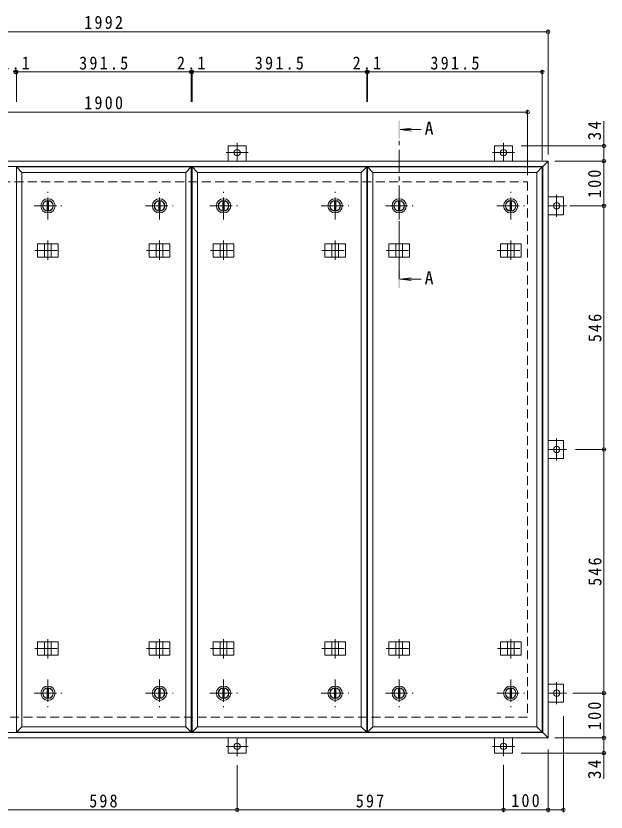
# Model space of a CAD drawing. Units: millimetres at full size, sheet at 1:10. Extents: x -2570 to 2618, y -1962 to 1495.
# Drawn here: x -1126 to 196, y -288 to 1495 of the extents above; entities that cross this region are included whole.
import ezdxf
from ezdxf.enums import TextEntityAlignment as Align

# ---------------------------------------------------------------- set-up
doc = ezdxf.new("R2010")
doc.units = ezdxf.units.MM
doc.header["$LTSCALE"] = 10
doc.header["$PDMODE"] = 32
doc.header["$PDSIZE"] = 8
doc.linetypes.add('CHAIN1', pattern=[8, 5, -1, 1, -1])
doc.linetypes.add('DASHED2', pattern=[3, 2, -1])
for name, color, linetype, lineweight in [('0-1_躯体', 2, 'DASHED2', 9), ('0-3_建具', 2, 'Continuous', 9), ('0-5_寸法', 4, 'Continuous', 9), ('0-E', 3, 'Continuous', 9), ('0-F', 2, 'Continuous', 9)]:
    doc.layers.add(name, color=color, linetype=linetype, lineweight=lineweight)
doc.styles.add('ＭＳ ゴシック', font='')
doc.styles.get('ＭＳ ゴシック').set_extended_font_data('MS Gothic')

msp = doc.modelspace()

# ---------------------------------------------------------------- linework, layer by layer
at = {"layer": '0-1_躯体'}
for p, q in [((-1879.59, 1123.92), (20.41, 1123.92)), ((20.41, 1123.92), (20.41, -76.08)), ((20.41, -76.08), (-1879.59, -76.08))]:
    msp.add_line(p, q, dxfattribs=at)
at = {"layer": '0-3_建具'}
for p, q in [((-1925.59, 1169.92), (66.41, 1169.92)), ((54.41, 1157.92), (66.41, 1169.92)), ((66.41, 1169.92), (66.41, -122.08)), ((-1913.59, 1157.92), (54.41, 1157.92)), ((54.41, -110.08), (54.41, 1157.92)), ((66.41, -122.08), (-1925.59, -122.08)), ((54.41, -110.08), (-1913.59, -110.08)), ((54.41, -110.08), (66.41, -122.08))]:
    msp.add_line(p, q, dxfattribs=at)
at = {"layer": '0-5_寸法'}
for p, q in [((-265.34, 1240.74), (-240.55, 1244)), ((-265.34, 1240.74), (-240.55, 1237.48)), ((-265.34, 1240.74), (-217.87, 1240.74)), ((-265.34, 905.62), (-240.55, 908.88)), ((-265.34, 905.62), (-240.55, 902.35)), ((-265.34, 905.62), (-217.87, 905.62))]:
    msp.add_line(p, q, dxfattribs=at)
at = {"layer": '0-5_寸法', "linetype": 'CHAIN1'}
msp.add_line((-267.34, 905.62), (-267.34, 1220.74), dxfattribs=at)
at = {"layer": '0-5_寸法'}
for points in [[(-265.34, 1260.74), (-269.34, 1260.74), (-265.34, 1220.74), (-269.34, 1220.74)], [(-265.34, 885.62), (-269.34, 885.62), (-265.34, 925.62), (-269.34, 925.62)]]:
    msp.add_solid(points, dxfattribs=at)
at = {"layer": '0-E'}
for p, q in [((-650.59, 1204.12), (-610.59, 1204.12)), ((-650.59, 1204.12), (-650.59, 1169.92)), ((-610.59, 1204.12), (-610.59, 1169.92)), ((-53.59, 1204.12), (-13.59, 1204.12)), ((-53.59, 1204.12), (-53.59, 1169.92)), ((-13.59, 1204.12), (-13.59, 1169.92)), ((100.61, 1089.92), (66.41, 1089.92)), ((100.61, 1089.92), (100.61, 1049.92)), ((100.61, 1049.92), (66.41, 1049.92)), ((100.61, 543.92), (66.41, 543.92)), ((100.61, 543.92), (100.61, 503.92)), ((100.61, 503.92), (66.41, 503.92)), ((100.61, -2.08), (66.41, -2.08)), ((100.61, -2.08), (100.61, -42.08)), ((100.61, -42.08), (66.41, -42.08)), ((-650.59, -156.28), (-650.59, -122.08)), ((-610.59, -156.28), (-610.59, -122.08)), ((-53.59, -156.28), (-53.59, -122.08)), ((-13.59, -156.28), (-13.59, -122.08)), ((-610.59, -156.28), (-650.59, -156.28)), ((-13.59, -156.28), (-53.59, -156.28))]:
    msp.add_line(p, q, dxfattribs=at)
at = {"layer": '0-E', "linetype": 'CHAIN1'}
for p, q in [((-630.59, 1211.1), (-630.59, 1169.92)), ((-33.59, 1211.1), (-33.59, 1169.92)), ((-606.21, 1189.12), (-654.97, 1189.12)), ((-9.21, 1189.12), (-57.97, 1189.12)), ((85.61, 1045.55), (85.61, 1094.3)), ((107.58, 1069.92), (66.41, 1069.92)), ((85.61, 499.55), (85.61, 548.3)), ((107.58, 523.92), (66.41, 523.92)), ((85.61, -46.45), (85.61, 2.3)), ((107.58, -22.08), (66.41, -22.08)), ((-630.59, -163.25), (-630.59, -122.08)), ((-33.59, -163.25), (-33.59, -122.08)), ((-654.97, -141.28), (-606.21, -141.28)), ((-57.97, -141.28), (-9.21, -141.28))]:
    msp.add_line(p, q, dxfattribs=at)
at = {"layer": '0-E'}
for centre in [(-630.59, 1189.12), (-33.59, 1189.12), (85.61, 1069.92), (85.61, 523.92), (85.61, -22.08), (-630.59, -141.28), (-33.59, -141.28)]:
    msp.add_circle(centre, 7, dxfattribs=at)
at = {"layer": '0-F', "color": 7}
for p, q in [((66.41, 1184.92), (66.41, 1464.92)), ((-1925.59, 1459.92), (66.41, 1459.92)), ((53.41, 1171.92), (53.41, 1374.92)), ((-1127.46, 1369.92), (-1125.34, 1369.92)), ((-1125.34, 1372.92), (-1125.34, 1302.83)), ((-1125.34, 1369.92), (-733.84, 1369.92)), ((-733.84, 1372.92), (-733.84, 1302.83)), ((-733.84, 1369.92), (-731.71, 1369.92)), ((-731.71, 1372.92), (-731.71, 1302.83)), ((-731.71, 1369.92), (-340.21, 1369.92)), ((-340.21, 1372.92), (-340.21, 1302.83)), ((-340.21, 1369.92), (-338.09, 1369.92)), ((-338.09, 1372.92), (-338.09, 1302.83)), ((-338.09, 1369.92), (53.41, 1369.92)), ((20.41, 1138.92), (20.41, 1284.92)), ((-1879.59, 1279.92), (20.41, 1279.92)), ((191.39, 1204.12), (191.39, 1259.3)), ((196.39, 1204.12), (6.41, 1204.12)), ((191.39, 1169.92), (191.39, 1204.12)), ((81.41, 1169.92), (196.39, 1169.92)), ((191.39, 1069.92), (191.39, 1169.92)), ((115.34, 1069.92), (196.39, 1069.92)), ((191.39, 523.92), (191.39, 1069.92)), ((194.39, 523.92), (127.58, 523.92)), ((191.39, -22.08), (191.39, 523.92)), ((121.93, -22.08), (196.39, -22.08)), ((191.39, -122.08), (191.39, -22.08)), ((100.61, -288.44), (100.61, -73.29)), ((81.41, -122.08), (196.39, -122.08)), ((191.39, -122.08), (191.39, -156.28)), ((196.39, -156.28), (6.41, -156.28)), ((66.41, -148.29), (66.41, -288.44)), ((191.39, -156.28), (191.39, -214.23)), ((-630.59, -286.44), (-630.59, -183.25)), ((-33.59, -182.22), (-33.59, -288.44)), ((-1228.59, -283.44), (-630.59, -283.44)), ((-630.59, -283.44), (-33.59, -283.44)), ((-33.59, -283.44), (66.41, -283.44)), ((66.41, -283.44), (100.61, -283.44))]:
    msp.add_line(p, q, dxfattribs=at)
at = {"layer": '0-F', "color": 3}
for p, q in [((-1125.34, 1156.92), (-1113.34, 1144.92)), ((-1125.34, 1156.92), (-733.84, 1156.92)), ((-1125.34, -109.08), (-1125.34, 1156.92)), ((-1113.34, 1144.92), (-745.84, 1144.92)), ((-1113.34, -97.08), (-1113.34, 1144.92)), ((-745.84, 1144.92), (-733.84, 1156.92)), ((-745.84, -97.08), (-745.84, 1144.92)), ((-733.84, -109.08), (-733.84, 1156.92)), ((-731.71, 1156.92), (-719.71, 1144.92)), ((-731.71, 1156.92), (-340.21, 1156.92)), ((-731.71, -109.08), (-731.71, 1156.92)), ((-719.71, 1144.92), (-352.21, 1144.92)), ((-719.71, -97.08), (-719.71, 1144.92)), ((-352.21, 1144.92), (-340.21, 1156.92)), ((-352.21, -97.08), (-352.21, 1144.92)), ((-340.21, -109.08), (-340.21, 1156.92)), ((-338.09, 1156.92), (-326.09, 1144.92)), ((-338.09, 1156.92), (53.41, 1156.92)), ((-338.09, -109.08), (-338.09, 1156.92)), ((-326.09, 1144.92), (41.41, 1144.92)), ((-326.09, -97.08), (-326.09, 1144.92)), ((41.41, 1144.92), (53.41, 1156.92)), ((41.41, -97.08), (41.41, 1144.92)), ((53.41, -109.08), (53.41, 1156.92)), ((-1125.34, -109.08), (-1113.34, -97.08)), ((-731.71, -109.08), (-719.71, -97.08)), ((-338.09, -109.08), (-326.09, -97.08)), ((-733.84, -109.08), (-1125.34, -109.08)), ((-340.21, -109.08), (-731.71, -109.08)), ((53.41, -109.08), (-338.09, -109.08))]:
    msp.add_line(p, q, dxfattribs=at)
at = {"layer": '0-F', "linetype": 'CHAIN1'}
for p, q in [((-1054.59, 1038.92), (-1054.59, 1100.92)), ((-804.59, 1038.92), (-804.59, 1100.92)), ((-660.96, 1038.92), (-660.96, 1100.92)), ((-410.96, 1038.92), (-410.96, 1100.92)), ((-267.34, 1038.92), (-267.34, 1100.92)), ((-17.34, 1038.92), (-17.34, 1100.92)), ((-1085.59, 1069.92), (-1023.59, 1069.92)), ((-835.59, 1069.92), (-773.59, 1069.92)), ((-691.96, 1069.92), (-629.96, 1069.92)), ((-441.96, 1069.92), (-379.96, 1069.92)), ((-298.34, 1069.92), (-236.34, 1069.92)), ((-48.34, 1069.92), (13.66, 1069.92)), ((-1054.59, 8.92), (-1054.59, -53.08)), ((-804.59, 8.92), (-804.59, -53.08)), ((-660.96, 8.92), (-660.96, -53.08)), ((-410.96, 8.92), (-410.96, -53.08)), ((-267.34, 8.92), (-267.34, -53.08)), ((-17.34, 8.92), (-17.34, -53.08)), ((-1085.59, -22.08), (-1023.59, -22.08)), ((-835.59, -22.08), (-773.59, -22.08)), ((-691.96, -22.08), (-629.96, -22.08)), ((-441.96, -22.08), (-379.96, -22.08)), ((-298.34, -22.08), (-236.34, -22.08)), ((-48.34, -22.08), (13.66, -22.08))]:
    msp.add_line(p, q, dxfattribs=at)
at = {"layer": '0-F'}
for p, q in [((-1056.09, 1081.33), (-1056.09, 1058.52)), ((-1053.09, 1081.33), (-1053.09, 1058.52)), ((-806.09, 1081.33), (-806.09, 1058.52)), ((-803.09, 1081.33), (-803.09, 1058.52)), ((-662.46, 1081.33), (-662.46, 1058.52)), ((-659.46, 1081.33), (-659.46, 1058.52)), ((-412.46, 1081.33), (-412.46, 1058.52)), ((-409.46, 1081.33), (-409.46, 1058.52)), ((-268.84, 1081.33), (-268.84, 1058.52)), ((-265.84, 1081.33), (-265.84, 1058.52)), ((-18.84, 1081.33), (-18.84, 1058.52)), ((-15.84, 1081.33), (-15.84, 1058.52)), ((-1056.09, -33.48), (-1056.09, -10.68)), ((-1053.09, -33.48), (-1053.09, -10.68)), ((-806.09, -33.48), (-806.09, -10.68)), ((-803.09, -33.48), (-803.09, -10.68)), ((-662.46, -33.48), (-662.46, -10.68)), ((-659.46, -33.48), (-659.46, -10.68)), ((-412.46, -33.48), (-412.46, -10.68)), ((-409.46, -33.48), (-409.46, -10.68)), ((-268.84, -33.48), (-268.84, -10.68)), ((-265.84, -33.48), (-265.84, -10.68)), ((-18.84, -33.48), (-18.84, -10.68)), ((-15.84, -33.48), (-15.84, -10.68))]:
    msp.add_line(p, q, dxfattribs=at)
at = {"layer": '0-F', "color": 4}
for p, q in [((-1077.68, 984.92), (-1077.68, 954.92)), ((-1077.68, 984.92), (-1031.5, 984.92)), ((-1062.09, 984.92), (-1062.09, 954.92)), ((-1047.09, 984.92), (-1047.09, 954.92)), ((-1031.5, 984.92), (-1031.5, 954.92)), ((-827.68, 984.92), (-827.68, 954.92)), ((-827.68, 984.92), (-781.5, 984.92)), ((-812.09, 984.92), (-812.09, 954.92)), ((-797.09, 984.92), (-797.09, 954.92)), ((-781.5, 984.92), (-781.5, 954.92)), ((-684.05, 984.92), (-684.05, 954.92)), ((-684.05, 984.92), (-637.88, 984.92)), ((-668.46, 984.92), (-668.46, 954.92)), ((-653.46, 984.92), (-653.46, 954.92)), ((-637.88, 984.92), (-637.88, 954.92)), ((-434.05, 984.92), (-434.05, 954.92)), ((-434.05, 984.92), (-387.88, 984.92)), ((-418.46, 984.92), (-418.46, 954.92)), ((-403.46, 984.92), (-403.46, 954.92)), ((-387.88, 984.92), (-387.88, 954.92)), ((-290.43, 984.92), (-290.43, 954.92)), ((-290.43, 984.92), (-244.25, 984.92)), ((-274.84, 984.92), (-274.84, 954.92)), ((-259.84, 984.92), (-259.84, 954.92)), ((-244.25, 984.92), (-244.25, 954.92)), ((-40.43, 984.92), (-40.43, 954.92)), ((-40.43, 984.92), (5.75, 984.92)), ((-24.84, 984.92), (-24.84, 954.92)), ((-9.84, 984.92), (-9.84, 954.92)), ((5.75, 984.92), (5.75, 954.92)), ((-1077.68, 954.92), (-1031.5, 954.92)), ((-827.68, 954.92), (-781.5, 954.92)), ((-684.05, 954.92), (-637.88, 954.92)), ((-434.05, 954.92), (-387.88, 954.92)), ((-290.43, 954.92), (-244.25, 954.92)), ((-40.43, 954.92), (5.75, 954.92)), ((-1077.68, 62.92), (-1077.68, 92.92)), ((-1077.68, 92.92), (-1031.5, 92.92)), ((-1062.09, 62.92), (-1062.09, 92.92)), ((-1047.09, 62.92), (-1047.09, 92.92)), ((-1031.5, 62.92), (-1031.5, 92.92)), ((-827.68, 62.92), (-827.68, 92.92)), ((-827.68, 92.92), (-781.5, 92.92)), ((-812.09, 62.92), (-812.09, 92.92)), ((-797.09, 62.92), (-797.09, 92.92)), ((-781.5, 62.92), (-781.5, 92.92)), ((-684.05, 62.92), (-684.05, 92.92)), ((-684.05, 92.92), (-637.88, 92.92)), ((-668.46, 62.92), (-668.46, 92.92)), ((-653.46, 62.92), (-653.46, 92.92)), ((-637.88, 62.92), (-637.88, 92.92)), ((-434.05, 62.92), (-434.05, 92.92)), ((-434.05, 92.92), (-387.88, 92.92)), ((-418.46, 62.92), (-418.46, 92.92)), ((-403.46, 62.92), (-403.46, 92.92)), ((-387.88, 62.92), (-387.88, 92.92)), ((-290.43, 62.92), (-290.43, 92.92)), ((-290.43, 92.92), (-244.25, 92.92)), ((-274.84, 62.92), (-274.84, 92.92)), ((-259.84, 62.92), (-259.84, 92.92)), ((-244.25, 62.92), (-244.25, 92.92)), ((-40.43, 62.92), (-40.43, 92.92)), ((-40.43, 92.92), (5.75, 92.92)), ((-24.84, 62.92), (-24.84, 92.92)), ((-9.84, 62.92), (-9.84, 92.92)), ((5.75, 62.92), (5.75, 92.92)), ((-1077.68, 62.92), (-1031.5, 62.92)), ((-827.68, 62.92), (-781.5, 62.92)), ((-684.05, 62.92), (-637.88, 62.92)), ((-434.05, 62.92), (-387.88, 62.92)), ((-290.43, 62.92), (-244.25, 62.92)), ((-40.43, 62.92), (5.75, 62.92))]:
    msp.add_line(p, q, dxfattribs=at)
at = {"layer": '0-F', "color": 4, "linetype": 'CHAIN1'}
for p, q in [((-1054.59, 992.04), (-1054.59, 948.8)), ((-804.59, 992.04), (-804.59, 948.8)), ((-660.96, 992.04), (-660.96, 948.8)), ((-410.96, 992.04), (-410.96, 948.8)), ((-267.34, 992.04), (-267.34, 948.8)), ((-17.34, 992.04), (-17.34, 948.8)), ((-1084, 969.92), (-1025.18, 969.92)), ((-834, 969.92), (-775.18, 969.92)), ((-690.37, 969.92), (-631.56, 969.92)), ((-440.37, 969.92), (-381.56, 969.92)), ((-296.75, 969.92), (-237.93, 969.92)), ((-46.75, 969.92), (12.07, 969.92)), ((-1054.59, 55.81), (-1054.59, 99.04)), ((-804.59, 55.81), (-804.59, 99.04)), ((-660.96, 55.81), (-660.96, 99.04)), ((-410.96, 55.81), (-410.96, 99.04)), ((-267.34, 55.81), (-267.34, 99.04)), ((-17.34, 55.81), (-17.34, 99.04)), ((-1084, 77.92), (-1025.18, 77.92)), ((-834, 77.92), (-775.18, 77.92)), ((-690.37, 77.92), (-631.56, 77.92)), ((-440.37, 77.92), (-381.56, 77.92)), ((-296.75, 77.92), (-237.93, 77.92)), ((-46.75, 77.92), (12.07, 77.92))]:
    msp.add_line(p, q, dxfattribs=at)
at = {"layer": '0-F', "color": 3}
for points in [[(-733.84, -109.08), (-745.84, -97.08), (-1113.34, -97.08)], [(-340.21, -109.08), (-352.21, -97.08), (-719.71, -97.08)], [(53.41, -109.08), (41.41, -97.08), (-326.09, -97.08)]]:
    msp.add_lwpolyline(points, dxfattribs=at)
at = {"layer": '0-F'}
for centre, radius in [((-1054.59, 1069.92), 16), ((-1054.59, 1069.92), 12), ((-1054.59, 1069.92), 11.5), ((-804.59, 1069.92), 16), ((-804.59, 1069.92), 12), ((-804.59, 1069.92), 11.5), ((-660.96, 1069.92), 16), ((-660.96, 1069.92), 12), ((-660.96, 1069.92), 11.5), ((-410.96, 1069.92), 16), ((-410.96, 1069.92), 12), ((-410.96, 1069.92), 11.5), ((-267.34, 1069.92), 16), ((-267.34, 1069.92), 12), ((-267.34, 1069.92), 11.5), ((-17.34, 1069.92), 16), ((-17.34, 1069.92), 12), ((-17.34, 1069.92), 11.5), ((-1054.59, -22.08), 16), ((-1054.59, -22.08), 12), ((-1054.59, -22.08), 11.5), ((-804.59, -22.08), 16), ((-804.59, -22.08), 12), ((-804.59, -22.08), 11.5), ((-660.96, -22.08), 16), ((-660.96, -22.08), 12), ((-660.96, -22.08), 11.5), ((-410.96, -22.08), 16), ((-410.96, -22.08), 12), ((-410.96, -22.08), 11.5), ((-267.34, -22.08), 16), ((-267.34, -22.08), 12), ((-267.34, -22.08), 11.5), ((-17.34, -22.08), 16), ((-17.34, -22.08), 12), ((-17.34, -22.08), 11.5)]:
    msp.add_circle(centre, radius, dxfattribs=at)
at = {"layer": '0-F', "color": 7}
for p in [(66.41, 1459.92), (-1127.46, 1369.92), (-1125.34, 1369.92), (-733.84, 1369.92), (-731.71, 1369.92), (-340.21, 1369.92), (-338.09, 1369.92), (53.41, 1369.92), (20.41, 1279.92), (191.39, 1204.12), (191.39, 1169.92), (191.39, 1069.92), (191.39, 523.92), (191.39, -22.08), (191.39, -122.08), (191.39, -156.28), (-630.59, -283.44), (-33.59, -283.44), (66.41, -283.44), (100.61, -283.44)]:
    msp.add_point(p, dxfattribs=at)

# ---------------------------------------------------------------- texts
at = {"layer": '0-5_寸法', "color": 2, "style": 'ＭＳ ゴシック'}
for p in [(-210.31, 1220.34), (-210.31, 885.22)]:
    msp.add_text('A', height=29.33, dxfattribs=at).set_placement(p, align=Align.BOTTOM_LEFT)
at = {"layer": '0-F', "char_height": 29.33, "attachment_point": 7, "style": 'ＭＳ ゴシック'}
for s, insert in [('\\T1.28;\\W0.9;1992', (-973.34, 1465.92)), ('\\T1.27;\\W0.9;2.1', (-1158.9, 1374.92)), ('\\T1.28;\\W0.9;391.5', (-984.59, 1374.92)), ('\\T1.27;\\W0.9;2.1', (-765.28, 1374.92)), ('\\T1.28;\\W0.9;391.5', (-590.96, 1374.92)), ('\\T1.27;\\W0.9;2.1', (-371.65, 1374.92)), ('\\T1.28;\\W0.9;391.5', (-197.34, 1374.92)), ('\\T1.28;\\W0.9;1900', (-973.34, 1285.92)), ('\\T1.27;\\W0.9;598', (-962.09, -278.44)), ('\\T1.27;\\W0.9;597', (-364.59, -278.44)), ('\\T1.27;\\W0.9;100', (-16.09, -277.44))]:
    msp.add_mtext(s, dxfattribs=dict(at, insert=insert))
at = {"layer": '0-F', "char_height": 29.33, "attachment_point": 7, "rotation": 90, "style": 'ＭＳ ゴシック'}
for s, insert in [('\\T1.27;\\W0.95;34', (185.39, 1216.8)), ('\\T1.27;\\W0.9;100', (185.39, 1087.42)), ('\\T1.27;\\W0.9;546', (186.39, 764.42)), ('\\T1.27;\\W0.9;546', (186.39, 218.42)), ('\\T1.27;\\W0.9;100', (185.39, -104.58)), ('\\T1.27;\\W0.95;34', (185.39, -214.23))]:
    msp.add_mtext(s, dxfattribs=dict(at, insert=insert))

doc.saveas('drawing.dxf')
